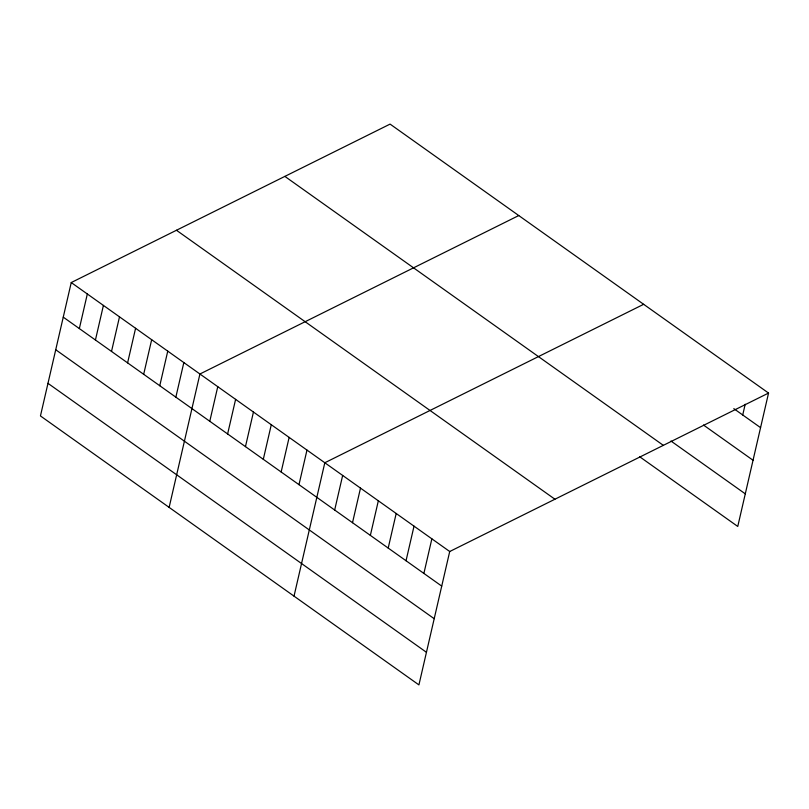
<?xml version="1.0" encoding="UTF-8"?>
<svg xmlns="http://www.w3.org/2000/svg" width="809" height="809" viewBox="0 0 809 809"><rect width="100%" height="100%" fill="white"/><g stroke="black" fill="none" stroke-linecap="round" stroke-linejoin="round"><path stroke-width="1.21" d="M71.243 282.553L40.45 415.937L418.92 684.899L449.713 551.516L768.55 393.063L390.08 124.101L71.243 282.553L449.713 551.516M79.343 328.575L87.332 293.98M95.432 340.002L103.41 305.418M111.511 351.44L119.499 316.845M127.6 362.867L135.588 328.272M441.724 586.1L143.678 374.294L151.667 339.709M159.767 385.731L167.756 351.136M175.856 397.158L183.835 362.563M169.132 507.385L199.924 374.001L518.761 215.548M209.784 421.267L217.763 386.682M227.622 433.948L235.611 399.353M245.461 446.629L253.45 412.034M263.309 459.31L271.288 424.715M281.148 471.991L289.137 437.396M298.986 484.672L306.975 450.077M294.021 596.142L324.813 462.758L643.661 304.305M334.673 510.024L342.662 475.429M352.512 522.705L360.501 488.11M370.36 535.386L378.339 500.791M388.199 548.067L396.188 513.472M406.037 560.748L414.026 526.153M423.886 573.429L431.864 538.834M742.723 414.977L745.2 404.237M768.55 393.063L737.757 526.447L639.626 456.711M733.803 408.636L760.561 427.648M703.476 425.038L753.037 460.25M670.944 441.016L745.281 493.844M284.869 176.392L663.329 445.344M176.463 230.262L554.923 499.224M63.264 317.148L143.678 374.294M55.73 349.751L434.2 618.703M47.974 383.335L426.444 652.297"/></g></svg>
